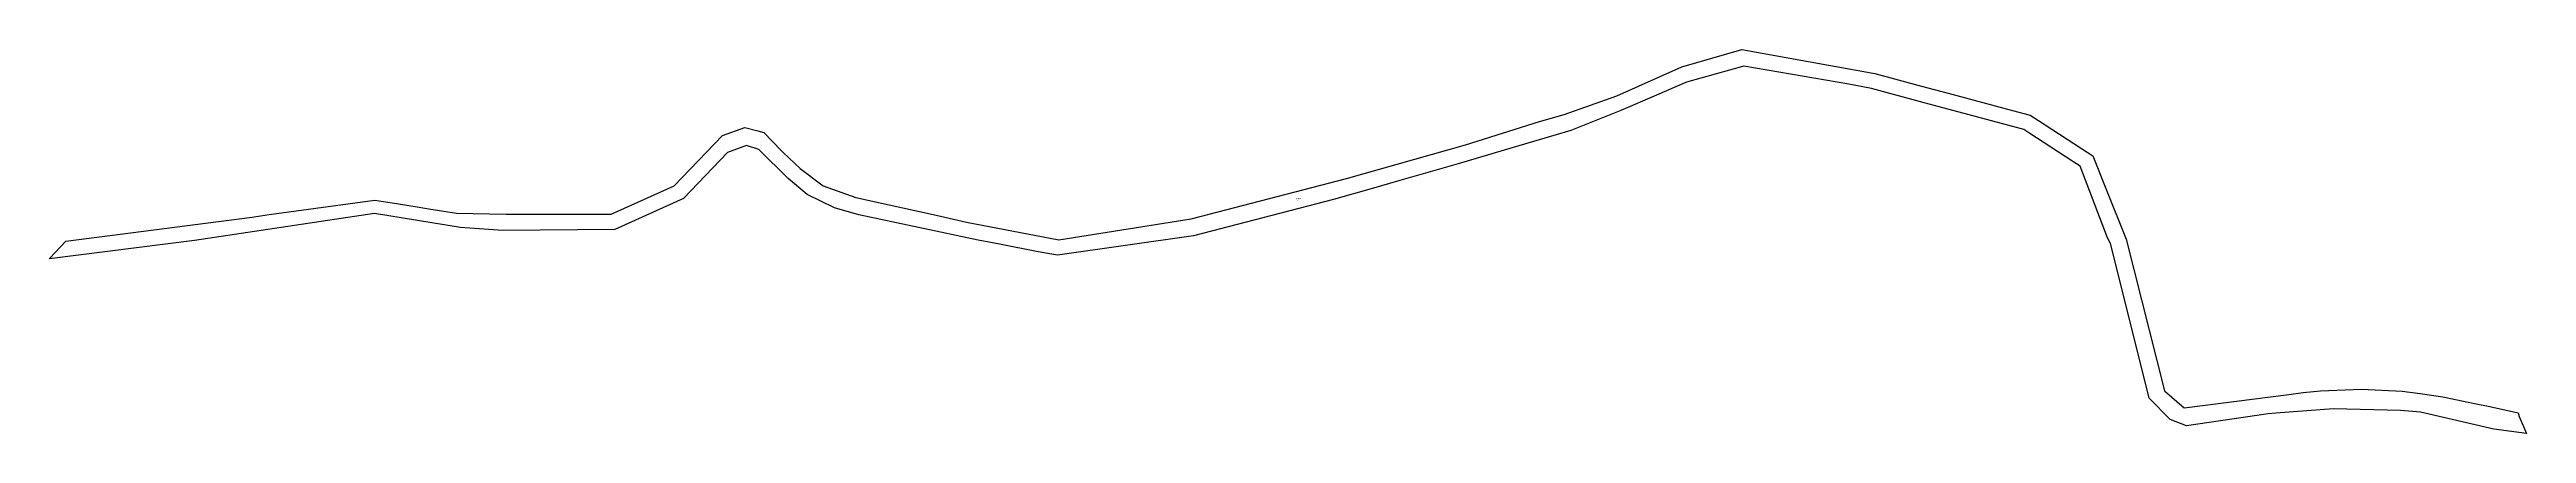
# Model space of a CAD drawing. Header units: metres. Extents: x 482850 to 483493, y 4631454 to 4631554.
import ezdxf
from ezdxf.enums import TextEntityAlignment as Align

# ---------------------------------------------------------------- set-up
doc = ezdxf.new("R2010")
doc.units = ezdxf.units.M

msp = doc.modelspace()

# ---------------------------------------------------------------- linework, layer by layer
at = {"layer": 'PG-LP'}
msp.add_lwpolyline([(483483.6375, 4631461.291), (483490.921, 4631459.6285), (483491.174, 4631458.707), (483493.103, 4631454.2955), (483484.6535, 4631455.4165), (483465.5735, 4631459.827), (483460.3835, 4631460.257), (483442.9735, 4631460.687), (483428.0235, 4631459.567), (483426.0735, 4631459.417), (483404.8635, 4631456.2775), (483400.6135, 4631457.9275), (483395.1535, 4631463.4775), (483386.1335, 4631499.5475), (483385.134, 4631503.5875), (483384.374, 4631505.1175), (483377.244, 4631523.7075), (483375.384, 4631524.9175), (483363.954, 4631532.3375), (483362.594, 4631533.2175), (483360.744, 4631533.7075), (483341.994, 4631538.738), (483336.724, 4631540.148), (483323.064, 4631543.808), (483317.234, 4631544.968), (483289.954, 4631549.6685), (483275.044, 4631545.5085), (483267.314, 4631542.1385), (483258.024, 4631538.0985), (483245.014, 4631532.9285), (483230.0935, 4631528.5185), (483215.7835, 4631524.279), (483200.6735, 4631519.939), (483193.2035, 4631517.799), (483183.4135, 4631514.989), (483147.1335, 4631505.6095), (483111.8335, 4631500.6095), (483106.7435, 4631501.4795), (483096.7435, 4631503.4195), (483091.1835, 4631504.4995), (483060.2135, 4631511.06), (483053.8835, 4631512.84), (483046.8435, 4631516.31), (483041.8935, 4631520.47), (483034.2635, 4631528), (483031.0935, 4631529.09), (483026.1435, 4631527.2005), (483014.7535, 4631515.2705), (482996.893, 4631507.2405), (482967.853, 4631507.0005), (482956.863, 4631507.791), (482934.533, 4631511.371), (482887.823, 4631504.4215), (482850.153, 4631499.6315), (482850.263, 4631499.7815), (482854.373, 4631504.2215), (482902.753, 4631510.411), (482904.913, 4631510.771), (482907.133, 4631511.141), (482934.573, 4631514.831), (482939.113, 4631514.141), (482945.073, 4631513.241), (482948.643, 4631512.641), (482955.773, 4631511.451), (482968.663, 4631511.2605), (482995.913, 4631511.2405), (483012.2835, 4631518.5905), (483024.8635, 4631531.6605), (483030.6035, 4631533.7405), (483034.0035, 4631532.86), (483035.5535, 4631532.46), (483040.1035, 4631527.72), (483040.6035, 4631527.2), (483044.9635, 4631523.04), (483051.0035, 4631518.59), (483057.0235, 4631516.4), (483059.4235, 4631515.52), (483080.2735, 4631510.92), (483088.1435, 4631509.18), (483112.1535, 4631504.5395), (483146.5335, 4631509.9695), (483186.8535, 4631520.469), (483217.7035, 4631529.189), (483236.924, 4631535.3185), (483243.344, 4631537.1185), (483257.024, 4631541.9585), (483273.824, 4631549.4785), (483289.424, 4631553.9585), (483323.984, 4631547.708), (483336.034, 4631544.478), (483343.034, 4631542.598), (483359.704, 4631538.138), (483364.244, 4631536.9175), (483366.404, 4631535.5075), (483375.584, 4631529.5575), (483377.564, 4631528.2675), (483380.514, 4631526.3475), (483384.094, 4631517.4475), (483389.224, 4631504.6975), (483399.1735, 4631465.3375), (483404.2535, 4631460.9575), (483431.4035, 4631464.427), (483435.1235, 4631464.907), (483439.6385, 4631465.361), (483450.2505, 4631465.7635), (483460.857, 4631465.24), (483465.5535, 4631464.71), (483471.378, 4631463.794), (483480.039, 4631462.0255), (483483.6375, 4631461.291)], dxfattribs=at)

# ---------------------------------------------------------------- texts
at = {"layer": 'PG-AA'}
msp.add_text('0', height=0.4, dxfattribs=at).set_placement((483174.3, 4631514.92), align=Align.TOP_CENTER)
at = {"layer": 'PG-AS'}
msp.add_text('2999', height=0.4, dxfattribs=at).set_placement((483174.3, 4631514.92), align=Align.BOTTOM_CENTER)

doc.saveas('drawing.dxf')
